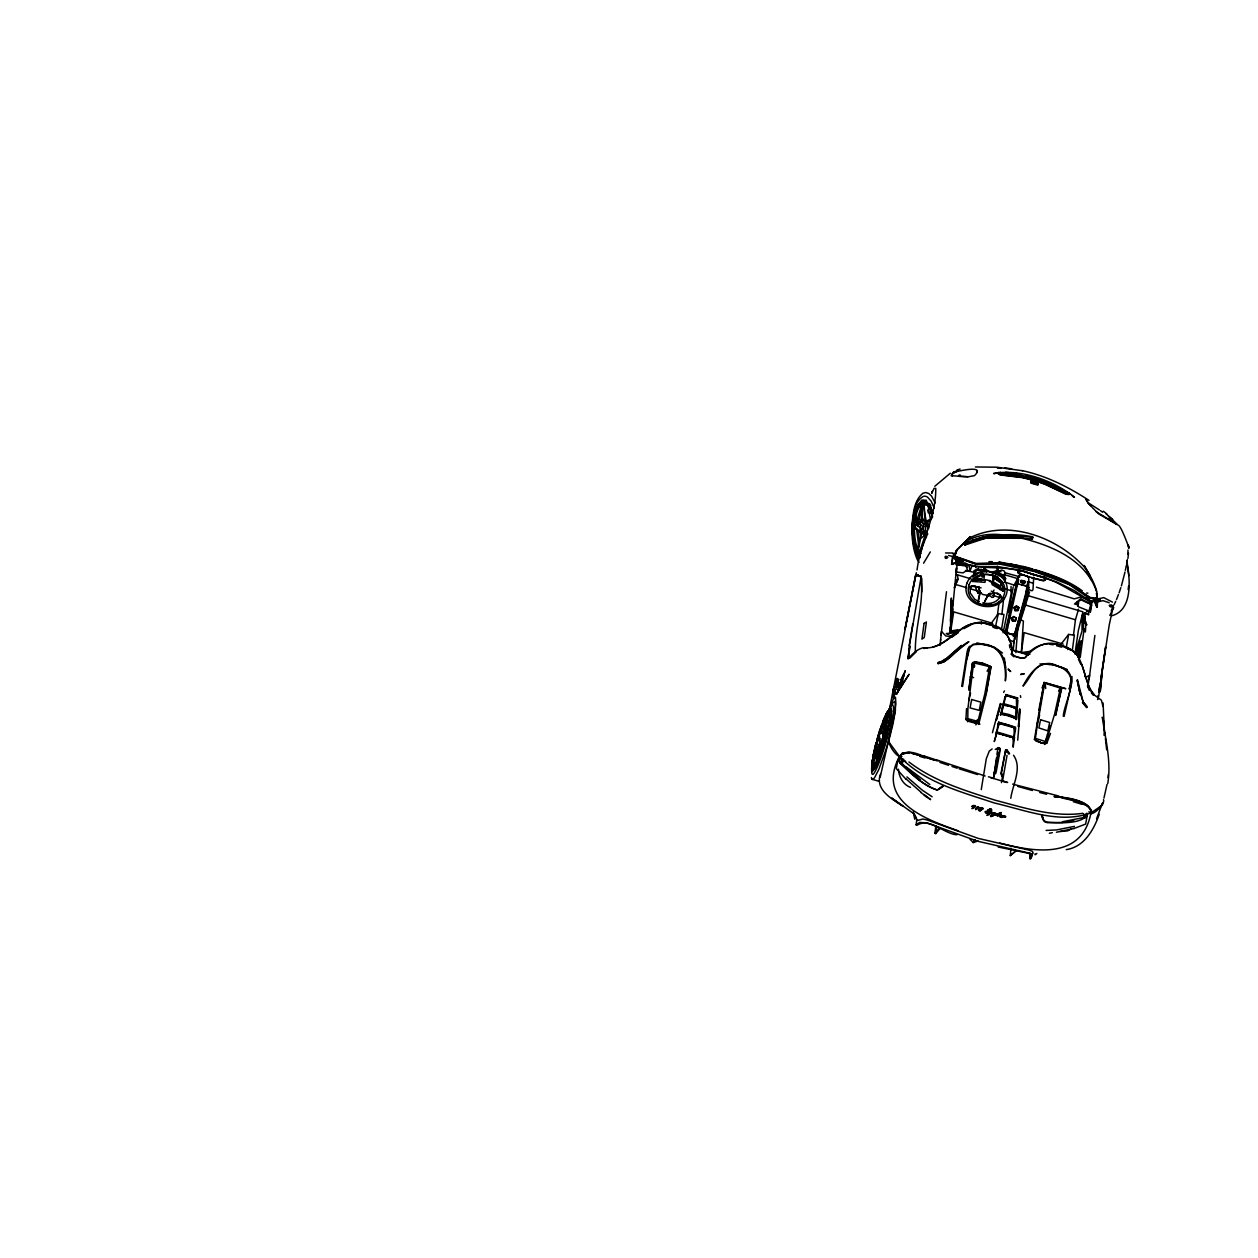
<?xml version="1.0" encoding="UTF-8"?>
<svg xmlns="http://www.w3.org/2000/svg" width="1258" height="1258" viewBox="0 0 1258 1258"><rect width="100%" height="100%" fill="white"/><g stroke="black" fill="none" stroke-linecap="round" stroke-linejoin="round"><path stroke-width="1.5" d="M879.106 732.816L879.798 738.996L882.125 739.217C885.742 735.568 878.336 724.482 879.751 732.911L879.751 734.389L881.213 729.876L880.301 729.105M974.84 579.293L974.573 578.177L974.84 579.293L981.57 580.614L981.885 578.538L974.84 579.026M1000.267 714.638L1002.484 713.601L1015.741 717.752L1017.093 707.594L1015.804 708.128L1016.621 719.45M890.208 709.748L889.217 713.711C891.277 702.31 885.286 720.724 885.333 723.193C882.786 726.778 887.535 737.644 883.509 738.43L887.928 727.737L888.242 729.609M957.794 558.379L956.929 562.106M1082.116 615.445L1081.99 631.154L1074.914 654.034L1078.326 630.635L1082.965 611.828L1027 595.349M876.92 763.873L873.571 762.678L872.407 767.962M873.304 754.611L871.574 768.418A32.629 4.01 -73.9 0 0 872.423 769.833L875.662 765.587L879.421 756.514A30.569 3.758 -73.9 0 0 882.377 748.038A31.686 3.9 -73.9 0 0 885.207 738.698L887.267 733.32L885.836 738.886M1018.194 609.139L1018.178 610.444L1015.064 610.602L1013.932 607.693L1016.385 605.963L1018.886 607.645L1018.178 610.444L1015.064 610.602L1016.385 605.963L1018.886 607.645L1017.408 609.768M1007.485 627.663L1006.73 631.485L1007.689 633.23L1012.989 634.803L1014.624 633.812L1025.506 596.717L1027.204 584.137M1086.362 817.228L1086.409 813.989M985.737 537.213L964.54 544.116L965.012 544.981L986.02 538.11L1022.628 538.33L1022.644 537.402L1015.206 537.103M871.731 765.729L871.778 767.789A31.686 3.9 -73.9 0 0 872.612 769.157A30.569 3.758 -73.9 0 0 874.294 767.616L879.877 749.265L877.14 752.866L872.344 765.918M1086.833 816.662L1086.912 813.266M920.133 529.162L920.369 524.051M1014.027 737.801L1015.631 728.807L1014.058 727.14L1007.155 724.655L1000.11 723.02L998.144 723.664L996.619 732.659L1014.027 737.801L1014.247 727.737L1000.016 723.743L998.6 722.171L1015.583 727.171L1015.064 730.489L1013.806 727.533L1007.029 725.08L1000.079 723.492L997.971 725.441L998.6 722.171M913.843 526.725C910.729 532.574 921.548 564.716 915.62 548.331C912.113 544.352 913.387 511.896 914.66 534.571A26.733 9.891 89.7 0 0 915.682 542.308A26.481 9.797 89.7 0 0 917.522 548.85L918.246 548.677M922.02 502.115L922.381 517.887L925.322 522.683L923.403 501.8L922.02 502.115L923.403 501.8M989.165 595.065L991.886 597.424L993.49 597.047L994.37 595.459L993.301 592.644M922.617 502.115L922.539 505.464L922.837 503.923L924.064 504.096M952.935 605.538L953.077 600.349M956.426 567.908L956.3 572.83L957.291 561.886M967.764 721.133L967.921 708.301L973.645 662.84L989.7 666.661L984.841 693.834L978.016 720.865L974.997 723.083L967.764 721.133L966.993 719.356M950.262 633.12L951.362 598.022L950.45 621.263M956.756 834.777C943.987 833.865 929.662 817.165 916.956 825.264L916.123 824.871L919.535 822.433L926.737 822.858L977.623 841.209L1028.73 852.987L1031.67 854.151L1032.283 855.739L1030.585 858.679L1029.704 858.569L1029.877 852.767M905.697 778.922L896.325 768.622L897.929 759.439M1127.844 554.385L1127.986 550.029M1104.398 735.411L1104.508 731.92L1104.367 735.411M1086.786 817.857L1085.638 824.084L1073.86 828.566M949.994 632.868L950.215 627.066M925.841 532.826L923.215 534.257L922.397 532.071L924.724 530.782L925.841 532.826A5.551 2.044 89.5 0 0 927.004 535.137L927.822 533.911M980.501 808.532L980.611 807.966M1097.526 601.041L1097.243 607.111L1096.882 602.834M987.483 810.152L987.955 812.574M1008.885 640.118L1014.168 641.674L1013.303 648.939M900.335 682.056L903.307 682.025M1085.937 621.782L1085.45 631.469L1083.437 628.858L1083.814 618.338M1018.351 573.286L1017.989 571.226L1019.295 573.9L1042.552 580.74L1044.879 580.174L1044.863 578.303L1043.495 577.359L1023.729 571.525M917.051 569.953C920.494 542.355 936.156 516.739 935.763 488.387L934.096 488.34L931.769 493.293L932.115 491.988M959.98 560.926L960.2 559.228L956.52 557.577L960.2 559.354C962.983 563.836 954.146 554.778 955.954 558.536M983.976 580.425L984.306 574.639M923.341 530.011L923.561 527.259M988.065 810.278L988.615 812.778M1035.727 481.358L1038.007 484.424C1027.707 483.465 1030.868 478.103 1035.145 481.012M890.9 712.453L890.397 718.931M971.947 806.488L973.142 807.479M881.292 746.513L881.449 744.878M890.287 714.686L890.287 710.707L889.154 709.669M918.12 526.316C915.981 526.08 916.123 521.378 918.497 521.913L918.12 526.316L923.655 529.964M1001.132 585.693L1001.494 581.448L1000.33 586.307L993.348 583.854M913.717 521.504L918.466 522.919L921.988 525.624L922.916 528.234L921.595 530.184C911.625 532.684 914.079 513.862 915.116 526.3L913.827 524.57L914.267 521.598M1000.299 816.709L998.883 815.561M1020.301 709.386L1017.722 740.16M1086.472 817.055L1086.723 813.454M1067.79 649.537L1067.932 647.681L1061.563 645.543L1054.849 643.829L1050.32 644.363M1095.576 599.201C1091.834 601.151 1104.87 598.368 1095.592 599.217L1095.451 600.333L1099.413 600.978L1100.184 599.248L1098.879 599.673L1099.115 601.182L1100.074 600.962M1041.561 815.294L1044.297 821.663C1053.198 823.204 1084.962 824.886 1086.519 814.005M940.025 645.433L941.487 631.453L945.796 635.95L948.658 636.359L956.017 633.765M1015.851 652.619L1017.769 628.198M1108.015 777.68L1108.267 774.614M871.794 764.439L877.644 748.038L880.631 745.522L871.92 764.314M921.752 591.968L921.815 578.476M883.666 740.899L881.842 740.883L880.836 743.651L883.918 743.305M1014.011 740.506L1012.784 737.55L996.666 733.131L994.245 741.591L996.839 732.911L1004.985 735.191L1013.209 737.738L1013.162 747.173L1014.546 737.172L996.226 731.763L995.613 735.081M908.402 658.138L909.911 645.952L907.883 658.657M1026.261 475.32L1052.647 484.409L1068.419 493.293L1065.447 493.655L1045.194 484.063L1033.777 480.021L1022.235 477.301L1001.289 474.785L999.166 473.653L1000.173 472.222M966.521 708.647L965.924 719.529C986.932 726.228 981.979 725.111 966.034 719.592L965.672 718.601M895.177 692.545C894.061 674.052 890.318 711.714 895.067 691.129C893.007 679.367 891.026 708.789 895.02 692.922M1045.524 578.208L1045.382 579.734L1045.571 577.469M954.382 587.895L957.967 579.167L957.527 574.827M997.185 815.624L995.833 815.027M1021.417 651.314L1023.399 621.075L1020.207 619.549M1016.087 719.592L1016.401 717.312L1008.822 714.434L1001.038 712.783L1000.597 715.031M1010.268 855.613L1016.008 850.801L1010.268 855.613L1011.007 848.144M915.352 651.424C914.818 626.563 925.212 600.208 920.29 575.739M997.437 815.939L1000.896 812.542M998.019 815.766L1001.101 812.982M1020.977 582.108C1026.748 584.514 1025.553 580.834 1021.087 580.473C1020.018 586.684 1031.702 580.85 1021.087 580.473M1030.585 858.679L1030.962 854.937M872.14 763.732L872.313 771.531L876.118 767.144M1016.15 618.118L1015.458 620.839L1012.375 620.854L1011.401 618.181L1013.602 616.467L1016.15 618.118L1015.458 620.839L1012.375 620.854L1012.737 617.647L1014.593 617.002M1127.939 558.426L1128.489 553.033M1006.777 695.737L1005.441 697.042L1005.991 694.558L1017.628 697.986L1017.36 700.549L1016.543 698.615M890.79 714.119L888.054 729.231L882.896 747.519M950.262 632.868L956.552 568.003M1050.776 484.707L1050.996 485.934C1051.138 480.996 1051.326 489.268 1050.572 483.371M1001.887 614.564L1003.805 597.377M1016.417 718.538L1017.297 710.723M995.613 576.148L997.232 580.473M950.34 630.368L952.856 608.998M955.765 584.781L956.206 581.227M994.166 627.852L994.386 626.012L988.002 623.874L981.303 622.16L976.868 622.71M1033.73 478.276L1033.982 479.502L1033.934 477.38L1033.777 479.88L1034.17 477.207M1015.961 474.47L1016.291 475.728L1016.307 473.621L1016.433 476.106L1016.873 473.464M1128.143 589.562L1128.568 586.181M880.223 777.051L894.422 714.654L895.9 703.93L895.476 697.168L893.086 699.511L889.893 707.421M917.554 506.392L913.874 519.931L918.812 519.947L921.17 511.078M916.123 824.871L916.83 819.304M941.015 635.321L946.503 591.716M995.204 575.818L996.902 580.457L1002.579 582.564M1013.193 587.061L1008.601 612.677M1073.499 635.133L1075.448 619.769L1078.546 609.155M997.437 615.036L999.151 601.623M934.898 833.252L939.223 828.126L940.103 828.456L935.763 833.614L934.898 833.252L935.858 825.861M935.763 833.614L936.487 828.047M1033.699 577.265L1032.975 589.813L1032.047 590.757L1028.399 589.593M1089.129 678.974L1094.885 635.432M887.928 727.737L885.207 732.329L889.579 709.575M926.486 525.372L923.183 523.548L923.749 526.174L925.086 526.615L927.775 524.743M1080.197 657.541L1084.16 628.796M1107.779 783.498C1111.459 761.373 1105.373 738.902 1102.291 717.186L1103.911 722.076L1104.32 731.37M962.559 686.522L968.015 651.219L969.887 646.879L973.094 644.316C998.742 640.998 1008.507 657.494 1005.362 680.908C1006.4 658.076 999.638 641.265 973.142 644.788L969.855 647.556L966.93 658.972L968.66 647.571M1098.627 696.853L1105.625 646.911L1100.781 678.895M890.271 716.085L888.462 725.646L885.349 730.253C884.578 743.132 887.22 706.446 890.916 710.896M968.739 689.714L972.56 662.683L974.683 661.787L982.545 663.06L991.1 666.677L986.162 694.479L979.227 722.186M994.135 774.299L996.462 757.882M996.981 754.234L997.5 750.586M873.524 759.376L872.8 761.232L872.392 759.549M968.204 651.943L968.723 648.342M968.896 689.919L972.733 662.95L971.852 664.759M1021.417 651.88L1024.154 632.617L1063.214 644.112M1085.229 631.925L1083.264 629.362L1082.886 618.527L1084.553 612.945L1088.846 614.014L1088.642 614.91L1085.607 613.291M1088.217 683.503L1087.793 687.245L1089.632 675.121L1086.079 677.291L1084.616 676.427M881.606 725.111C882.723 748.494 885.789 712.075 889.343 710.188M1004.906 581.196L1003.318 576.856L997.956 574.78M981.256 789.584L986.303 758.716L989.291 751.073L992.137 748.95M877.266 763.417L876.228 764.093L877.864 754.611L881.371 747.346M900.382 755.964C898.275 758.621 887.959 745.852 888.934 739.971L888.934 742.078L899.47 756.404C875.93 800.937 924.504 819.021 958.124 830.767M961.725 686.255L967.308 650.795L969.462 646.282M872.423 760.146L872.093 762.364A32.582 4.01 -73.9 0 0 871.715 767.474L871.794 768.591A31.686 3.9 -73.9 0 0 872.659 770.006L874.923 767.789M872.8 761.232L879.2 734.656L875.285 746.041M876.857 764.282C876.968 760.492 881.543 743.447 881.827 746.56M914.44 519.931L917.255 508.201L921.831 502.036L916.532 507.729L913.135 523.029A30.192 11.165 89.7 0 0 912.883 532.071L914.377 543.723L917.271 553.064A30.161 11.149 89.7 0 0 920.243 557.577M880.396 774.315C874.86 789.851 892.158 799.223 902.898 806.095L891.749 798.075L913.764 813.674L916.091 817.779L914.739 819.194L913.229 811.992L916.091 817.779M1098.203 695.816L1097.636 699.59L1098.265 695.721M1098.784 692.057L1099.917 684.541M920.589 521.866L921.988 514.789M950.749 631.06L953.706 611.86L992.735 623.355M917.632 552.749L920.557 538.77L923.875 535.829L924.441 537.418L918.576 554.92L917.632 552.749L919.142 554.92L920.148 552.168L919.567 552.891L918.702 549.73L918.23 552.812M1000.094 474.408L1000.047 472.505L999.166 473.653M876.59 763.559L876.763 762.427L876.496 763.496M980.878 592.754L977.953 593.241L978.237 591.464M1043.841 580.803L1045.367 579.34M1001.462 782.633L1002.83 774.032M890.57 720.284L891.356 715.409M993.505 778.482L994.622 771.61M1017.911 700.533L1017.235 709.166M1077.76 657.022L1079.993 641.549L1081.408 640.872L1080.559 645.323M1079.002 657.698L1080.795 646.722M1098.91 691.869L1100.483 682.213M1101.112 678.361L1109.21 625.1L1113.251 606.246M909.157 645.747L912.789 623.748M1005.079 696.743L1002.988 704.967M1072.335 650.386L1074.348 635.196L1068.655 634.409L1066.076 648.389M984.542 566.918L984.259 568.569L986.697 571.698M1126.57 563.993L1127.325 559.558M879.751 732.911L880.899 729.388M889.375 721.133L890.491 710.062A32.629 4.01 -73.9 0 0 889.563 708.883L884.437 717.783M992.389 778.215L993.458 778.215L997.877 752.599M1082.383 622.081L1084.553 612.945M983.74 568.522L984.039 566.776M1003.758 781.58L1002.579 780.904L1007.045 755.303M1092.148 601.591L1090.293 612.284L1091.095 602.582L1083.405 597.754L1080.638 597.094L1074.269 598.855L1036.403 587.187M882.173 726.448L884.453 727.108L885.239 728.901L881.732 728.351L883.934 721.762A28.619 3.522 -73.9 0 1 887.063 714.843L888.683 712.594M956.017 553.583L956.615 550.155L970.311 536.6M1030.962 481.327L1037.677 483.418L1035.759 482.569L1036.639 481.861M1038.793 710.157L1044.219 682.685C1078.373 692.277 1067.24 689.18 1044.124 682.308L1034.422 739.452L1041.671 743.053L1046.75 743.384L1050.509 733.414M973 541.207C983.709 533.612 1001.651 536.647 1014.986 536.144L1016.055 537.402L986.901 537.606L973 541.207L973.157 539.918M1027.55 586.747L1014.829 633.859L1010.41 634.394L1006.872 631.516L1017.58 583.822L1026.78 585.976L1027.157 587.344M1076.769 654.883L1077.021 649.93L1079.993 641.549M929.992 517.148L928.058 505.26L927.445 503.86L925.369 503.86L924.834 505.197L924.709 501.376L928.687 504.081M890.004 721.321L889.091 725.835M872.627 757.568L873.901 751.875M916.311 572.72L889.359 709.701M915.698 520.403L916.437 513.94M902.458 759.093L902.316 763.229L903.621 759.156M1008.24 623.858L1010.127 614.313M873.382 755.067C863.821 815.671 897.614 714.89 893.101 705.927A37.425 4.623 -73.9 0 0 892.032 704.59L885.695 715.236M886.638 733.147L882.974 740.176L877.754 760.508L879.295 757.568A28.887 3.554 -73.9 0 0 881.087 752.834M1125.344 570.346L1126.319 565.471M922.696 521.079L917.459 518.579L920.667 508.326A27.33 9.891 -89.1 0 1 921.548 506.88M876.118 764.424A28.887 3.57 -73.9 0 1 874.357 766.735L873.162 765.65L873.571 762.678M1001.51 629.519L1003.963 614.47L998.317 613.684L995.314 627.538M1107.024 784.457L1103.942 798.091M940.685 639.41L940.591 640.385M1003.098 632.79L1011.102 594.012L1011.07 586.401M1096.394 603.698L1095.561 602.142L1096.457 599.217M926.501 531.253L926.627 533.974M872.895 758.857L873.681 755.067M931.864 492.554L932.115 491.375M1071.124 679.76L1069.174 689.117C1076.534 674.838 1062.633 665.12 1049.502 664.617C1035.318 661.142 1030.821 678.156 1022.99 686.113C1029.846 672.81 1041.372 656.928 1058.277 666.347C1083.405 671.473 1064.315 701.256 1063.277 716.227M985.14 775.997L938.201 760.461C926.423 760.367 912.616 746.953 901.278 754.611L900.099 756.954C925.007 782.712 961.505 791.958 994.433 803.013C1025.254 810.058 1058.984 824.21 1090.356 813.108L1090.89 810.577C1086.393 798.091 1067.507 802.117 1058.198 795.874L1012.674 784.127M889.044 723.366L886.182 735.458M1003.491 703.584L1001.62 713.585L1003.491 703.584L1017.093 707.594M873.099 757.615L873.791 754.407M877.864 761.876L878.524 758.747L876.228 764.093M955.844 553.724L956.615 550.155L970.484 536.679M1023.965 674.115L1020.6 674.461L1024.075 673.643M943.217 786.266L937.336 790.087C922.397 785.244 910.21 772.884 899.407 762.049L900.398 757.426L900.807 758.511M996.996 592.864L999.984 594.751L999.229 598.195C995.487 603.258 988.489 604.327 982.671 602.928M899.313 688.016L903.637 675.184L902.065 678.487M1000.77 713.915L1002.437 706.336M972.591 581.448L972.198 580.205L985.281 580.221L984.983 582.344L972.591 581.448L972.969 579.718L981.665 575.063C988.442 573.365 996.21 575.425 1000.582 581.039L1003.9 589.499L1003.176 591.166L992.137 584.703L991.917 582.407L1003.57 590.175L1003.176 591.166M977.749 602.488L979.982 592.392M881.732 728.351L884.138 720.205L888.95 710.597M1004.859 574.812L1005.299 572.862L1003.994 570.865L1001.651 570.031L999.701 570.817L999.229 572.767M1004.985 632.695L1017.219 580.441L1019.688 574.843L1024.295 575.095M1089.255 611.089L1078.955 607.001L1077.886 606.01L1078.672 602.551M917.129 551.79L919.158 540.751L921.878 533.423L913.292 526.74M873.744 752.142L875.961 743.085M887.708 730.426L888.541 728.005M1016.464 475.886L1016.637 473.653M873.98 752.268L877.078 740.019M874.09 753.165L877.298 740.364M975.862 724.875L976.743 721.101M976.35 723.57L977.23 719.812M1055.383 715.425L1061.579 689.132L1060.604 690.925M882.676 732.345L883.226 737.33M1055.729 715.362L1061.469 687.812M955.514 584.813L956.316 581.4M965.012 544.981C982.702 535.09 1003.947 536.993 1023.477 538.062L1001.289 536.458L986.744 537.182C998.317 534.194 1018.728 533.659 1032.582 536.867L1032.299 539.179L1014.105 536.962M1064.111 716.447L1072.02 681.663L1071.942 676.474M1125.014 571.965L1121.397 585.898M945.544 552.97L952.856 553.017L957.338 558.285L963.927 560.785L951.567 564.213L953.312 556.571L962.81 560.235M952.086 564.417C951.583 543.33 959.005 570.393 958.061 558.426L956.678 558.819L955.703 562.279L958.266 561.713M1010.787 798.311C1012.501 784.835 1022.597 768.119 1013.523 755.272M884.689 738.996L885.082 737.392M1068.105 493.922L1066.815 491.815M992.452 732.706L1000.283 703.474M898.904 759.848L899.769 756.435M1033.997 477.961L1033.636 479.392L1033.651 477.301L1056.783 486.783L1068.419 493.293M968.707 700.549L970.594 693.221M878.634 746.356L880.144 740.726M875.411 747.551L876.354 743.981M1088.359 613.558L1090.828 604.17L1080.811 598.698L1074.536 603.982L1077.996 604.956M999.512 816.238L1001.51 815.168M956.426 559.165L956.772 557.844M983.85 571.399L983.63 569.276M920.117 556.869L920.117 552.812L925.259 539.116M890.507 709.905L889.39 713.884L889.972 712.563L890.255 714.167A28.887 3.57 -73.9 0 1 890.145 716.903M996.855 748.982L998.742 747.629L1000.252 749.642L996.21 771.814L995.503 773.576L994.15 773.576L995.503 773.576M880.663 743.745L881.402 741.056M919.409 556.052L920.699 552.828L920.699 553.866M996.619 732.659L999.214 723.303M1083.075 621.939L1085.214 614.564M1020.961 616.326L1027.912 591.402M887.377 731.763L886.811 733.225L887.047 731.48M1044.848 744.217L1046.42 738.698M1047.458 735.018L1050.068 725.835M903.165 678.219L903.7 676.049L902.096 679.462M1044.596 744.469L1047.757 733.43M1028.305 590.049L1029.075 587.36M1103.533 799.648C1105.64 805.104 1087.997 819.587 1091.016 810.702C1084.443 799.129 1066.359 798.217 1054.346 796.581M902.945 759.69L901.499 761.986L902.945 759.69L905.744 761.436M1095.215 600.742L1095.404 599.044L1099.209 599.736M898.354 761.027L899.737 756.31M955.624 584.372L957.967 579.167M1013.461 643.247C1017.596 621.531 1030.223 599.924 1028.667 577.469L1026.418 575.881M1037.127 723.68L1039.643 715.157M964.21 543.833L964.949 544.777L964.21 543.833L972.497 540.28L985.832 536.568L1014.891 536.411L1016.055 537.402M960.279 560.848L956.395 558.866M1095.12 600.553L1099.413 600.978M1005.991 694.558L1003.805 704.401L1016.668 708.191L1016.37 698.536L1017.628 697.986M883.085 735.395L883.808 733.131M882.644 739.704L883.556 736.889M879.232 733.791L881.26 727.533M976.617 472.536L977.277 470.508M903.37 676.427L905.273 670.64L896.954 693.268M1119.117 592.848L1120.831 587.643M879.908 730.662L881.889 724.828M882.676 748.353L874.373 768.418M926.643 536.348L925.495 538.44L926.501 535.704M899.627 688.645L902.584 679.965M1000.016 589.625L999.953 586.983L1000.535 588.052M1000.11 589.452L1000.645 587.863M899.171 688.126L903.244 675.373L901.53 679.005M1090.938 813.816L1091.551 810.828C1085.182 798.799 1066.564 797.949 1054.424 796.172M881.04 754.029L883.022 748.227A30.884 3.805 -73.9 0 0 883.981 745.161M954.382 587.439L956.725 579.702M1035.02 481.389C1029.893 477.49 1034.155 484.22 1033.824 480.572L1030.774 480.477M1030.837 481.704L1032.928 481.688M1030.821 482.333L1034.375 482.585M1034.784 481.672L1031.843 480.257M1034.107 483.056L1030.978 482.349L1030.695 480.698L1032.849 481.389M1032.692 480.32L1033.305 481.72L1037.425 482.474M1033.447 482.836C1034.736 484.141 1043.008 484.251 1033.353 481.704M1034.579 480.76L1033.557 481.232M1034.941 483.717L1037.85 483.89L1035.098 482.459M1036.907 484.204C1036.734 481.83 1033.29 483.465 1037.881 483.638M1034.736 482.27L1034.107 481.248L1037.457 482.883M1037.425 484.314L1037.41 482.364M1037.756 484.063C1035.491 483.622 1037.252 481.452 1038.133 484.047M1076.188 654.396L1078.955 646.47M924.143 501.392C930.951 504.411 936.911 517.085 927.382 520.702C926.25 527.401 922.9 502.272 924.709 501.376M881.764 726.07L887.173 712.626M1005.661 749.988L1001.368 773.67L1001.855 776.092L1000.975 773.23L1005.661 749.988L1007.076 750.082L1009.576 753.668M883.635 741.292L883.21 743.745M1042.033 687.922L1044.219 682.685M882.849 722.941L887.22 711.949L889.862 708.852A31.686 3.9 -73.9 0 1 890.79 710.047L891.026 711.918M886.088 736.512L884.437 732.549L883.792 734.861L885.05 736.622M879.389 756.907L882.408 748.243A32.614 4.01 -73.9 0 0 885.302 738.682M1031.654 480.446L1032.393 480.918L1030.664 481.405L1030.852 483.056L1037.897 485.148L1037.567 483.465L1035.098 482.789M1092.007 601.874L1092.227 601.277C1072.335 593.76 1055.604 577.941 1033.384 574.843C1009.168 563.285 981.822 572.138 957.794 561.445M882.864 722.123L884.783 717.312M883.572 719.607L879.641 730.599A32.629 4.01 -73.9 0 0 876.826 739.94M879.09 759.187L880.05 756.703M1032.299 539.179L1032.582 536.867M1116.475 599.594L1118.456 594.531M872.187 761.043L877.707 746.875L880.49 742.88L878.855 739.594L878.571 734.468M1111.239 610.869L1113.267 605.774M899.014 757.174L902.222 753.133L910.037 752.363M966.128 570.582L969.965 571.053L972.34 565.156M898.385 690.878L903.81 674.587L901.844 678.722M1021.307 582.045L1021.543 580.803M883.509 720.032L886.277 713.443M878.461 758.999L878.383 760.697M1031.418 480.682L1036.623 482.254M1031.78 536.537L1031.167 538.031L1032 538.345M1099.256 814.256C1093.831 829.824 1084.223 846.917 1066.281 849.622M1050.839 485.997L1050.666 483.67M1084.003 817.197L1086.016 814.209M1096.551 818.816L1102.48 803.06L1102.401 805.073L1090.953 812.92C1082.116 859.749 1034.689 852.311 999.685 843.033M897.976 690.862L903.401 674.807L901.546 678.738M1029.594 591.842L1014.671 639.614L1014.546 638.01M994.826 773.418L1000.047 748.337M1013.759 585.772L1019.688 574.843M1018.555 583.555L1017.297 584.435L1018.524 581.589M896.828 694.101L898.731 689.667M1032.598 480.886L1033.4 481.279L1031.529 480.446M988.426 672.118L990.172 666.347L982.419 663.422L974.635 662.164L972.607 664.051M997.5 815.011L996.257 815.247L997.83 814.697M972.465 806.567L972.796 806.174A2.249 2.201 57.2 0 1 973.834 805.718L974.51 805.749M1114.085 604.846L1115.673 601.34M887.944 712.028L892.174 703.536L894.988 701.225L895.429 710.33L893.086 723.366A40.508 5.032 -73.9 0 1 891.639 729.577M930.102 513.468L931.738 510.842L929.819 513.72L930.763 511.817M876.732 765.823L886.151 739.044A33.762 4.765 -73.5 0 0 887.519 734.012M882.141 746.214L882.597 745.271M1109.823 615.351L1113.77 607.457M1001.525 589.719L1002.783 587.266M975.5 585.866L971.789 585.803L970.17 588.996L970.248 592.958L974.761 599.343L979.322 601.859M954.68 554.668L956.835 550.548M988.741 594.028L982.891 605.161L978.001 603.588L980.359 590.71M954.413 554.306L956.615 550.155M875.631 766.641L875.552 765.462M978.488 809.57L978.803 810.624M1060.227 689.887L1061.186 688.079M899.25 686.711L900.146 686.239M984.762 601.104L988.112 594.971M974.62 806.787L974.635 805.875M1003.632 692.387L1004.45 690.925M979.746 810.954L983.064 808.721L981.727 807.683M987.09 671.237L989.7 666.661M1036.954 483.449L1036.576 482.946M1029.704 858.569L1031.261 855.849L1030.758 854.308L1027.928 853.144L998.176 847.011M887.267 733.32L886.465 735.128M981.444 809.916L980.517 810.561M923.592 563.207L930.322 551.9M1005.708 750.822L1007.076 750.082M988.253 809.979L988.741 812.023M886.953 712.515L888.73 709.999M994.024 590.049L991.807 593.697L987.593 595.411L982.624 594.452L979.322 591.496L978.771 587.423M990.895 809.507L989.779 810.372M1015.348 537.213L1023.273 537.04L1000.456 535.845M1026.78 585.976L1021.543 585.096M1058.528 691.082L1060.384 688.11L1054.55 714.34L1046.42 740.978L1043.448 743.462L1036.277 741.151L1035.664 739.594M981.806 807.982L981.444 808.8L982.451 808.422M899.439 757.127L902.568 753.416L910.053 752.74M994.842 813.486L995.911 813.439L994.874 814.162M991.367 623.119L998.317 613.684M990.722 813.391L991.304 812.416M918.371 504.269L922.664 500.763A30.192 11.165 89.7 0 1 926.061 501.455L929.222 504.961L932.571 513.421M995.849 814.775L996.761 814.083M919.472 506.864L921.328 504.757M881.229 747.598L880.364 748.652L882.77 746.261M978.41 722.925L979.149 721.982M993.505 596.544L994.37 595.459M1061.076 644.08L1068.655 634.409M989.794 813.8L987.027 815.373L988.002 814.052M928.703 528.376L927.744 522.259L931.785 518.359M993.773 813.942L993.175 813.674M994.355 812.982L993.081 813.69M888.746 709.748L891.041 707.955L891.686 711.635M953.816 553.992L952.825 553.583M909.644 658.249L916.406 651.597M970.044 839.353L973.267 842.561L975.422 840.187M1004.765 580.819L1005.818 578.554L1004.088 575.614L1000.566 573.695L997.342 573.947M971.978 806.205L973.094 805.529M1001.038 815.2L999.45 815.64M921.721 549.73L920.793 551.46L918.733 551.476M1004.23 582.265L1005.189 581.243L1004.765 578.177L1001.667 575.315L997.704 574.356M1018.776 579.734L1016.889 583.649L1010.08 611.986L1005.991 632.601L1006.887 634.661M1004.309 817.008L1005 816.741M902.568 759.03L901.53 761.861L902.3 763.464M991.524 810.246L991.1 809.193M991.791 810.073L990.282 810.702M974.808 807.384L975.579 806.158L973.865 805.387M982.828 808.863L982.655 807.935M991.477 811.945L990.738 811.929M974.997 723.083L976.098 722.013M1047.191 742.645L1041.498 742.959L1034.422 739.452M987.373 815.215L989.354 813.533M943.044 786.219L937.304 789.977C922.57 785.464 911.421 773.025 899.957 763.213L899.407 762.049M953.155 472.473L951.142 475.713L968.393 476.766L974.431 475.65C986.366 464.296 957.873 471.215 953.155 472.473L958.124 470.146M1069.143 494.394L1069.174 492.932L1069.143 494.394L1065.668 494.079L1045.115 484.361L1033.699 480.32L1022.141 477.615L1000.881 475.021L998.427 473.857L998.349 472.363L999.623 474.675M939.584 788.64L942.588 785.841M941.755 661.724L944.491 659.192M874.279 768.638L873.241 769.346M979.086 809.806L981.224 809.287M1043.448 743.462L1044.769 742.299M1033.117 537.496L1020.002 535.829L993.097 536.395M993.081 815.671L993.789 815.105L992.515 816.08M991.068 815.609L992.2 815.247M993.789 814.461L990.298 815.546L991.225 816.552M1001.903 816.741L1004.041 815.734M1002.673 816.159L1001.415 817.307L1003.554 816.599M934.804 486.28L950.325 473.212M978.834 807.4L977.356 806.976M998.192 814.413L997.39 815.027M1022.628 538.33L1022.644 537.402M1084.994 816.017L1083.547 816.961M987.907 814.068L989.48 812.841M1003.758 816.222L1002.988 816.458L1004.088 815.844M930.354 518.044L932.068 516.676L932.461 517.494M995.267 749.438L998.742 747.629M975.563 809.067L977.466 807.683M975.642 809.68L978.928 807.369M1014.797 620.178L1015.583 619.565M975.956 809.413L977.104 808.517M983.96 575.991L982.482 577.139L980.391 574.104M932.571 516.645L932.225 515.12M1036.875 853.459L1035.161 854.764L1034.941 853.978M951.834 637.319L957.825 632.821M997.767 813.847L1001.179 812.542M998.6 814.115L999.968 813.093M972.528 577.029L975.296 575M986.256 811.614L986.099 812.479M989.904 813.47L990.596 812.637M1013.272 636.532L1015.033 635.259L1021.323 615.304L1026.182 596.685L1027.959 582.454M976.412 808.391L978.205 807.243L976.79 807.384M1003.255 705.345L1010.237 705.974L1016.763 709.323M989.386 812.857L990.832 811.913M1004.906 816.756L1005.818 816.835L1004.67 817.087M990.266 593.068L987.388 595.05L987.436 596.056L989.323 595.694M1017.974 571.667L1020.018 570.299M995.613 813.722L994.166 814.744L994.984 814.571M1018.241 572.343L1021.905 571.006M1085.135 817.967L1086.283 817.213M949.759 631.988L956.096 631.154L958.219 629.786L949.774 631.123M1068.687 494.52L1069.677 493.891L1067.036 494.504M1002.909 816.851L1001.871 817.496M992.248 813.69L993.773 812.92M972.371 808.171L973.865 807.494L973.047 807.494M971.789 585.803L969.446 587.187L971.805 586.259L981.083 587.863M992.609 816.065L990.706 816.521M967.716 538.959C1006.023 518.107 1056.972 536.537 1084.569 567.327C1093.878 578.822 1108.44 612.976 1082.651 592.707M995.707 814.272L994.889 814.586M964.273 542.717C976.475 534.367 991.886 533.03 1006.148 535.358M963.801 628.67L971.223 624.676M1033.29 478.134L1033.777 479.88M981.13 573.318L982.781 572.453M1071.69 828.739L1067.633 830.878L1060.085 831.507M1000.959 714.402L1008.664 715.409L1015.961 718.837M981.586 574.749L983.253 573.884M993.128 581.621L1000.283 586.008L1001.226 585.52M1116.742 524.523L1109.477 517.117M995.896 814.539L993.694 815.121M976.931 841.382L973.267 842.561M993.6 473.338C1021.417 468.951 1052.474 480.053 1074.552 497.146M925.007 523.658L926.045 523.407M1036.954 483.072L1035.947 482.868L1036.828 483.701M994.087 473.92L995.88 473.134M1016.401 717.312L1014.152 717.768L1001.588 713.852M1036.089 483.214L1035.837 483.276M992.924 813.25L994.024 812.872M964.084 544.258L985.533 537.213M973.016 808.344L973.928 807.982M988.049 812.558L987.64 812.715A2.831 2.768 57.2 0 1 986.005 812.495M976.68 573.978L980.878 572.264M992.955 580.221L996.383 578.822M964.886 544.447L972.953 541.538M999.371 815.105L1000.676 814.744M994.48 573.239L998.129 570.912L997.641 567.358M994.245 572.956L997.625 570.77L997.185 567.484M1012.737 617.647L1011.401 618.181L1012.486 618.653M956.583 471.467L951.881 474.282L952.369 476.169M1060.384 688.11L1044.69 683.157L1036.875 728.067L1035.491 737.817L1036.277 741.151M993.301 814.398L994.323 814.036M922.9 500.668C915.038 504.631 914.535 515.293 913.324 523.014A29.311 10.85 89.7 0 0 913.088 532.071L913.512 538.062M1097.416 606.686L1093.973 599.012L1097.243 607.111M993.678 813.957L995.644 813.234M1000.912 816.316L1001.651 816.379A4.403 4.293 57.2 0 1 1000.204 816.725L999.717 816.725M902.599 754.344L905.949 753.212M992.782 578.586L997.971 576.824M1000.33 472.929L1033.478 478.622L1066.737 492.114M973.11 808.328L971.978 808.642M1016.433 476.106L1016.433 474.549M1015.348 607.252L1013.932 607.693L1015.096 608.227M932.901 647.052C952.558 641.674 966.27 614.895 989.15 624.849C1004.89 625.478 1011.967 639.52 1011.967 653.625L1014.373 656L1018.021 657.195L1021.732 658.17L1025.207 657.525C1037.19 638.199 1063.419 640.809 1077.823 655.355M951.567 564.213L963.424 560.565L951.661 563.867M957.055 469.957L960.137 469.045M1036.356 482.647L1037.111 482.962M1086.535 611.561L1088.563 610.979M973.094 541.113L986.571 536.804M1004.639 816.458L1005.472 816.19L1003.664 816.238M899.14 685.154L898.07 685.783L899.155 685.516M1028.163 654.632L1030.019 654.129M972.984 540.767L986.98 537.009L1016.228 536.93M978.645 568.333L973.959 570.77L974.179 572.877L977.151 573.915M973.205 540.154L986.162 536.851M1000.833 815.734L999.811 815.907M979.086 809.177L980.863 808.863M1085.025 817.275L1062.397 821.773M999.229 472.945L1011.369 473.417L1034.312 477.883M1032.928 481.216L1032.047 480.823M900.099 756.954L901.923 756.53M980.894 807.762L982.388 807.762M1056.453 832.246L1074.238 828.393M1001.006 816.3L1000.031 816.426M1039.894 664.004L1050.021 663.674L1067.193 669.445M993.395 814.382L992.263 814.476M1074.426 826.364L1056.657 829.918L1046.121 830.422M1049.392 833.252L1052.317 832.686M991.996 814.303L992.814 814.492M990.99 603.966L984.039 604.044M1050.304 484.519L1050.823 486.217M980.627 810.545L979.51 810.561M1073.813 820.814L1062.57 822.433L1047.112 822.701L1042.851 819.54L1041.844 815.388M1022.188 652.462L1031.01 651.235L1028.95 652.635L1022.267 653.358M989.15 809.507L989.999 809.397M989.527 810.781L990.392 810.687M959.021 475.052L960.184 474.942M1082.871 813.313C1053.119 817.496 1023.808 807.62 995.345 800.261C965.389 790.684 934.254 781.438 908.968 761.986M1031.041 480.698L1032.047 481.012M923.639 648.452L927.272 648.122M948.501 555.454L954.272 556.854M956.473 632.695L946.283 633.56L948.894 634.567M926.36 521.52L929.678 521.252M973.283 807.18L974.305 807.149M1054.314 796.817C1065.715 796.298 1076.769 802.148 1087.321 805.749M1112.009 615.712C1133.238 609.816 1130.077 578.381 1126.822 561.099M989.354 809.083L991.477 809.287M1031.654 577.909L1044.14 580.488M1032.142 480.509L1034.501 481.5M992.845 536.851L1000.157 536.474M991.225 536.946L1009.639 536.883M915.447 519.68L918.812 519.947M986.398 537.669L1023.179 537.874M975.422 466.97L996.698 467.19L1022.675 470.759M1097.668 598.085L1090.419 597.597L1069.457 584.152L1058.45 579.152L1034.894 571.148L1010.866 565.141L999.041 563.427L975.925 563.851L957.259 557.436M1016.134 606.623L1017.187 606.608M988.93 561.697L992.31 561.634M987.876 813.108L985.627 812.699M992.546 536.411L1000.252 536.333M993.018 536.757L1010.347 536.851M1000.582 814.759L1001.525 814.917M915.399 518.595L917.459 518.579M914.88 522.479L916.956 522.463M922.35 533.172L926.36 533.14M923.183 523.548L925.857 523.532M914.66 525.026L916.736 525.026M926.297 526.206L928.058 526.206M914.487 529.131L916.563 529.115L918.89 546.821M989.904 809.413L990.99 809.492M901.294 686.616L898.401 687.104L901.388 686.711M958.565 476.357L967.889 476.751M1034.328 481.767L1037.63 482.789M1094.35 598.95L1097.762 599.091L1093.406 598.902L1096.677 607.001M1002.06 536.568L1009.655 536.946M1006.746 695.328L1016.826 698.3M973.865 807.196L972.513 806.897M917.365 574.623L918.371 574.686M997.452 468.133L1000.865 468.322M1034.878 483.214L1034.139 482.993M1016.37 698.536L1006.557 695.643M914.708 528.203L916.815 528.376M925.007 504.285L929.3 505.826M1086.566 593.053L1087.903 593.163M1002.657 582.737L998.695 581.731M997.248 749.076L998.522 749.202M903.181 679.996L900.178 679.462M1015.804 708.128L1004.088 704.669M907.222 752.599L910.069 752.882M1005.598 472.316L1013.02 473.102M965.515 570.503L973.613 572.217M991.524 812.133L992.405 812.369M955.781 571.965L963.046 572.877L967.559 569.953L965.955 566.006L955.954 564.622M1092.809 598.336L1087.525 597.157L1069.3 584.64L1034.736 571.604L998.852 563.899L975.658 564.213L956.159 557.074M1004.639 467.897L1011.699 468.825M1050.1 644.363L1053.213 644.772M986.335 811.268L984.967 811.74L985.722 812.684M999.025 561.964L1023.745 566.54M998.821 562.357L1004.592 563.191M899.313 682.842L898.165 683.125L899.234 683.283M976.884 642.838L994.496 647.32L1002.5 652.981M929.017 526.615L926.533 522.573L927.476 524.46M1016.779 473.637L1020.568 474.313M989.983 572.076L997.154 574.529M985.281 579.671L990.376 580.724L993.521 583.272M970.044 676.835L973.598 677.606M1035.932 483.025L1035.554 482.915M1010.378 564.024L1017.926 565.675M1109.21 602.771L1103.03 600.664L1096.017 602.283L1088.579 600.145L1074.253 590.521L1057.333 582.218L1023.493 571.305L998.396 566.619L975.61 566.43L964.304 563.537M1007.564 695.8L1015.819 698.221M1022.046 470.602C1046.137 475.697 1068.498 487.019 1089.003 500.385M1020.458 537.921C1050.933 545.154 1085.434 559.354 1096.536 591.339M873.256 763.748L875.599 764.329M897.221 689.62L899.03 690.076M881.874 727.564L885.239 728.901M911.846 753.196L937.037 760.728M1039.674 792.477L1046.656 794.254M1025.443 653.688L1010.85 649.38M911.846 753.353L924.284 756.608M1083.987 616.278L1085.041 616.562L1085.088 622.506L1086.896 624.628M997.311 570.676L1001.069 571.698M1004.827 572.72L1019.876 576.809M1028.431 654.899L1010.945 649.82M1023.572 566.918L1032.724 569.449M1025.585 567.043L1032.897 569.088M967.827 718.633L977.262 721.243M1017.659 786.392L1032.409 790.496M1056.531 645.716L1061.516 647.131M888.305 726.133L888.211 727.187L888.856 725.19A28.619 3.522 -73.9 0 0 889.956 718.648M988.442 776.768L993.458 778.215M1007.171 782.507L990.644 777.633M1032.818 574.135L1034.265 574.56M956.111 574.466L971.034 578.853M1002.752 588.194L1012.077 590.946M955.451 584.42L966.521 587.675M970.201 588.775L977.576 590.946M992.342 595.286L1001.557 598.006M1025.553 605.067L1075.448 619.769M1007.689 633.23L1012.989 634.803M985.91 694.573L990.769 666.944M880.915 742.739L883.871 743.604M919.645 756.357L925.18 757.992M873.083 764.644L875.458 766.326A28.792 3.585 -73.9 0 0 875.615 767.034M872.014 779.252L879.326 781.407M994.402 571.714L998.081 572.799M1003.601 574.434L1018.32 578.806M1027.519 581.542L1033.038 583.193M879.987 733.005L882.267 733.681M1073.247 801.692L1082.21 804.349M1002.579 780.904L1007.658 782.429M992.436 626.814L997.39 628.324M1034.721 569.591C1051.389 574.607 1068.246 580.41 1082.336 590.898M1034.563 569.953L1045.461 573.365M1036.089 738.603L1045.414 741.512M959.052 768.78L977.56 774.566M993.71 578.586L997.358 579.749M1004.655 582.061L1017.439 586.118M924.378 756.027L938.405 760.697M1033.856 482.647L1031.041 481.672M1086.991 597.55L1088.956 598.195M1032.409 482.223L1033.022 482.632M1032.425 482.333L1035.098 483.261M1033.667 482.632L1031.057 481.704M996.509 586.071L1000 587.234M939.852 762.379L948.532 765.289M952.007 766.452L957.212 768.213M926.533 500.322L921.847 500.055C908.748 515.23 910.729 540.547 919.252 557.719M1031.875 481.987L1033.022 482.663M1033.966 480.996L1036.026 482.113M1047.285 574.041L1056.39 577.422M1016.181 473.354L1016.873 474.203M1108.848 518.736L1111.6 520.608M960.2 559.354L956.662 557.766M1001.541 581.07L998.034 579.152L996.289 576.211M1108.723 518.532L1111.38 520.545M1006.746 751.624L1008.539 752.394M955.325 556.382L975.768 563.395L999.119 562.955L1024.216 567.673L1058.67 578.711L1079.647 589.782M921.8 531.395L923.466 532.15M1058.198 578.098L1079.238 589.231M991.225 591.071L1000.252 595.254L1001.572 597.346L999.984 594.751M910.477 787.335C903.071 784.725 898.872 776.721 898.448 769.204M925.369 503.86L927.366 505.134A26.733 9.891 89.7 0 1 930.071 509.081M913.874 519.931L922.774 523.029L921.422 514.616L921.406 502.335M1043.81 576.636L1044.8 577.17M1084.412 617.112L1084.789 622.899L1086.566 625.21M975.768 575.016L974.305 572.186L977.041 570.251L982.875 569.953L984.589 571.698M1087.588 501.659L1085.623 498.797L1087.793 502.524L1099.366 509.899M975.579 575.158L973.723 573.286L974.038 572.076L976.947 569.984L981.303 569.324L985.093 571.541M989.181 580.96L992.971 583.256L992.861 574.12M998.522 748.431L999.402 748.966M1018.084 572.83L1029.484 577.28M1085.198 816.206L1083.893 816.819L1083.72 813.8M956.096 631.154L958.423 632.632M1015.489 609.202L1016.37 609.784M1116.491 524.256L1098.611 513.83L1091.897 507.147M929.851 784.536L906.499 767.16M932.147 796.77L922.476 790.307L906.939 776.925M1012.879 619.612L1013.775 620.225M928.797 526.033L928.2 525.026M1100.451 510.669L1102.637 512.226M974.494 839.621L975.406 840.265M1105.924 513.61L1117.481 524.633L1095.907 511.55M920.998 792.556L930.621 799.632L924.111 794.836L926.391 796.927M1108.487 516.126L1112.717 519.412M926.313 501.36L930.448 506.612L932.838 513.358M920.353 779.834L900.178 762.049M1103.36 511.188L1106.851 514.019M1008.256 669.476L1010.709 671.536L1008.256 668.973M984.558 570.314L986.335 571.903M967.528 567.138L964.933 564.826L956.505 564.622L957.275 563.175L965.641 563.065L969.305 566.399L969.965 571.053M905.713 778.639L921.06 792.273M1002.94 630.981L1005.252 633.089M1088.862 811.709L1090.356 813.108M1010.96 654.066L1013.869 656.849M897.835 690.233L897.033 689.274M1071.973 495.51L1073.923 497.397M886.355 736.417L885.585 732.345L886.513 734.735M994.386 626.012L997.028 628.654M1067.932 647.681L1070.495 650.307M1088.327 503.184L1091.221 506.251M1006.636 750.822L1008.869 754.092M1087.871 502.65L1090.702 505.779M1095.734 601.969L1096.551 599.233L1103.753 597.629L1112.465 602.11M920.023 557.483L916.217 550.973L913.685 540.924M1091.346 692.859L1093.359 695.297M1094.256 694.62C1081.031 680.059 1086.613 650.134 1062.145 646.455C1048.244 638.435 1034.343 646.596 1025.317 657.62L1021.638 658.28L1017.895 657.289L1014.231 656.094L1011.652 653.578C1015.08 627.239 980.139 614.722 961.599 628.921C949.994 637.193 938.924 649.584 923.293 647.713C916.925 649.191 912.365 654.081 908.197 658.767L909.377 645.653L921.249 576.07L915.604 575.095L904.911 629.456L915.714 575.519L920.856 576.479M957.385 561.304L953.312 556.571M925.07 536.333L924.174 534.886M1118.189 525.152C1122.01 526.143 1132.106 557.687 1128.269 545.123L1128.568 547.985M1091.692 605.79L1090.733 604.296L1081.141 599.909L1077.052 602.189L1077.886 606.01M929.505 503.593L930.873 505.826M953.501 556.461L956.237 560.958L955.026 557.483M1089.758 574.875L1084.129 565.408L1091.535 580.19M919 562.42L917.349 559.621A38.243 14.184 89.7 0 1 912.506 540.468A37.473 13.885 89.7 0 1 912.003 525.058C913.135 514.097 913.685 500.668 922.979 493.215L925.872 492.523L928.781 493.513L931.565 496.108L935.181 502.948M929.678 505.512L931.47 509.175M918.183 558.489L913.78 545.736L912.317 532.37A34.642 12.832 89.7 0 1 912.585 521.976C913.968 513.122 914.55 500.888 923.576 496.312A34.626 12.816 89.7 0 1 927.492 497.083L931.156 501.109L934.191 508.012M977.953 593.241L975.752 587.926L978.976 586.621L979.369 589.672M1078.42 659.223L1080.889 664.397M984.495 567.216C986.319 572.138 994.433 573.444 997.751 569.402L997.311 566.131M975.17 566.069L975.878 567.657M1087.415 685.924L1089.318 690.438M1018.052 607.189L1018.445 608.164M1015.458 617.599L1015.835 618.559M998.427 473.857L998.144 473.511M1006.384 750.02L1007.249 752.378M993.427 593.351L994.355 595.93M1066.186 492.287L1066.784 494.032M901.499 761.986L902.002 763.464M1080.606 693.724L1082.996 701.587L1086.959 706.634L1083.154 702.106L1077.446 679.697M1081.754 664.318L1089.978 689.903L1093.878 694.652L1101.41 700.219L1102.983 706.43M932.257 511.377L932.949 513.783M1042.253 815.278L1043.259 819.257M1098.879 599.673L1099.115 601.182M927.665 509.993L928.325 512.855M1126.743 561.87L1128.803 575.551M927.791 526.064L928.215 528.659M919.142 541.632L918.057 531.788M1020.411 695.627L1020.741 697.419M1096.363 593.21L1097.18 598.21M917.161 819.398L917.349 820.483L922.932 819.021L927.24 820.012L978.142 838.378L1029.264 850.141L1032.409 851.351L1033.164 853.066L1032.283 854.434L1032.22 853.38M1009.451 644.835L1009.922 647.964M974.635 666.363L974.101 662.683L974.321 667.259M1004.356 658.044L1005.504 667.668M1105.389 738.352L1106.647 749.784M1045.115 683L1045.697 688.519M920.51 536.82L920.164 531.741M967.371 718.963L967.575 721.762M1086.519 813.863L1086.708 816.867M925.558 531.08L925.526 530.278A5.551 2.044 89.8 0 1 925.951 526.583M1103.077 702.955L1104.382 730.772M879.2 734.656L877.093 742.896A28.903 3.57 -73.9 0 0 875.081 751.042A28.619 3.522 -73.9 0 0 873.712 758.102M981.303 622.16L981.334 624.062M890.9 711.1L891.026 713.255M978.016 840.863A2.186 1.305 9.6 0 1 977.387 841.225L974.164 840.265A2.186 1.305 9.6 0 1 973.959 839.668M916.437 513.751A26.481 9.797 89.7 0 1 919.472 506.675M930.149 508.908A26.481 9.797 89.7 0 1 932.288 514.947M922.853 500.778A29.311 10.85 89.7 0 1 926.265 501.47M873.304 769.236A30.884 3.805 -73.9 0 1 872.454 767.867M885.601 738.619A31.686 3.9 -73.9 0 1 882.707 748.211M877.125 739.908A31.686 3.9 -73.9 0 1 879.955 730.552M891.246 731.197A40.508 5.032 -73.9 0 1 886.607 747.739L878.949 769.157L874.687 777.444A40.508 5.032 -73.9 0 1 871.417 777.554M871.794 769.566A41.341 5.126 -73.9 0 1 872.47 765.178M890.239 722.108A33.762 4.765 -73.5 0 1 889.453 726.023M972.796 806.174A2.249 2.201 57.2 0 1 973.928 805.702M898.479 679.807C895.869 701.178 894.407 673.093 898.228 680.059C895.68 700.171 894.517 672.228 898.479 679.807M974.478 579.985L973.519 580.63L974.478 579.985M1019.609 709.197L1018.461 726.574L1019.609 709.197M947.651 557.388C944.554 561.162 943.877 553.473 947.651 557.388M1101.961 673.738L1100.231 691.664L1101.961 673.738M924.064 623.433L921.925 639.127L924.253 637.507L926.407 622.002L924.064 623.433M1109.399 605.46C1111.239 609.941 1114.274 602.865 1109.399 605.46M966.93 583.193C959.461 605.821 997.342 615.964 1005.975 595.537C1014.719 572.248 975.076 561.555 966.93 583.193M971.663 699.495L970.091 707.924L979.227 710.361L980.847 702.153L971.663 699.495M1040.555 719.765L1038.872 727.942L1047.867 730.867L1049.675 722.501L1040.555 719.765M969.116 584.656C962.48 604.626 996.132 613.668 1003.79 595.647C1011.574 575.158 976.271 565.534 969.116 584.656M998.019 714.088L996.352 720.063L1000.943 703.694L998.019 714.088M902.458 684.698L896.136 694.385L909.078 674.288L902.379 684.666M954.209 653.169L944.286 661.834L937.902 663.642C950.985 661.221 957.275 647.272 968.864 641.674L954.209 653.169M961.379 645.496L944.16 660.654L937.918 662.699L943.736 661.016L961.379 645.496M1035.444 482.081L1035.538 482.081M1086.77 707.531L1082.525 702.577L1086.77 707.531M1079.348 690.044L1077.194 680.264L1080.197 694.495L1079.348 690.044"/></g></svg>
